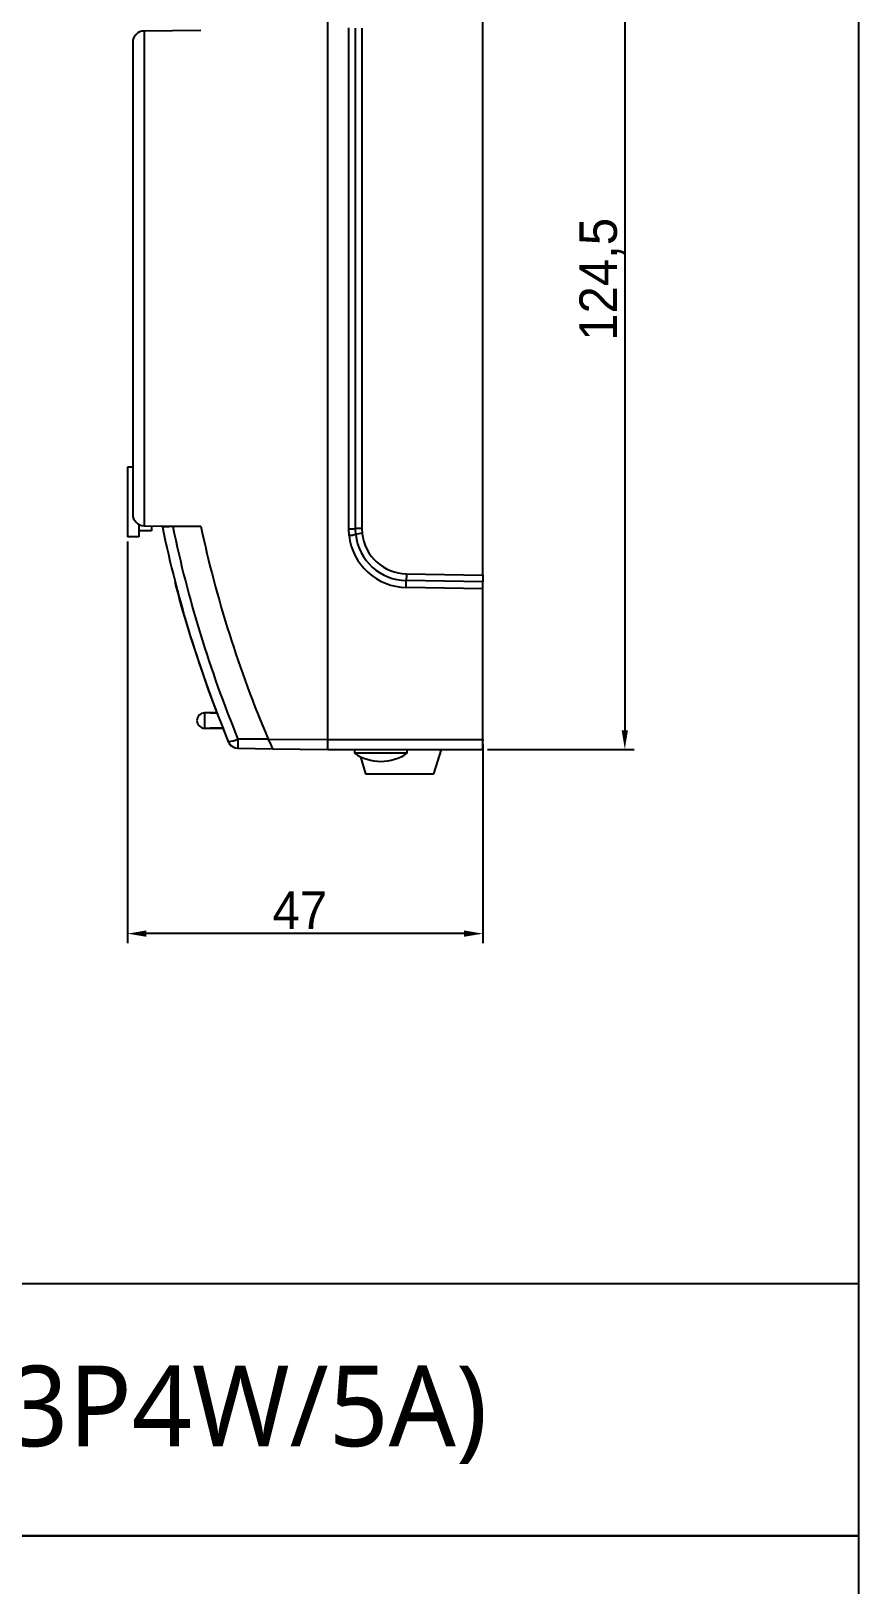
# Model space of a CAD drawing. Header units: millimetres. Extents: x 0 to 210250, y 0 to 148500.
# Drawn here: x 165718 to 173420, y 72173 to 86622 of the extents above; entities that cross this region are included whole.
import ezdxf
from ezdxf.enums import TextEntityAlignment as Align

# ---------------------------------------------------------------- set-up
doc = ezdxf.new("R2010")
doc.units = ezdxf.units.MM
doc.header["$LTSCALE"] = 600
doc.layers.add('원격검침', color=3, linetype='CONTINUOUS')
doc.styles.add('HY-18', font='malgun.ttf')
doc.styles.add('울릉도M', font='')
doc.styles.get('울릉도M').set_extended_font_data('HY울릉도L')

msp = doc.modelspace()

# ---------------------------------------------------------------- linework, layer by layer
at = {"layer": '원격검침', "color": 2}
for p, q in [((168479, 80034), (168479, 88612)), ((168479, 80034), (168479, 88612)), ((171242, 88527), (171242, 80119)), ((169922, 81564), (169922, 87082)), ((167297, 86627), (166769, 86622)), ((166769, 86622), (166769, 82023)), ((168674, 81992), (168674, 86653)), ((168735, 81995), (168735, 86650)), ((168795, 86648), (168795, 81998)), ((166664, 86517), (166664, 82129)), ((166664, 82567), (166615, 82567)), ((166615, 82567), (166615, 81920)), ((166720, 82036), (166720, 81920)), ((166720, 82033), (166727, 82033)), ((166840, 81976), (166720, 81976)), ((166769, 82023), (167297, 82019)), ((166840, 82022), (166840, 81976)), ((166941, 82012), (166939, 82012)), ((166952, 82012), (166941, 82012)), ((166974, 82013), (166952, 82012)), ((167003, 82013), (166974, 82013)), ((167036, 82014), (167003, 82013)), ((167036, 82014), (167297, 82019)), ((168677, 81932), (168674, 81992)), ((168738, 81942), (168735, 81995)), ((168795, 81998), (168798, 81951)), ((166720, 81920), (166615, 81920)), ((166615, 81876), (166615, 78141)), ((167061, 81488), (167059, 81499)), ((167059, 81499), (167061, 81488)), ((169922, 81500), (169209, 81513)), ((169210, 81576), (169922, 81564)), ((169922, 81564), (169922, 81500)), ((169922, 81436), (169922, 81500)), ((167069, 81458), (167061, 81488)), ((167061, 81488), (167069, 81458)), ((167082, 81408), (167069, 81458)), ((167069, 81458), (167082, 81408)), ((167100, 81342), (167082, 81408)), ((167082, 81408), (167100, 81342)), ((169922, 81436), (169209, 81449)), ((169922, 80034), (169922, 81436)), ((167122, 81263), (167100, 81342)), ((167100, 81342), (167122, 81263)), ((167148, 81172), (167122, 81263)), ((167122, 81263), (167126, 81248)), ((167176, 81078), (167148, 81172)), ((167206, 80978), (167176, 81078)), ((167368, 80495), (167206, 80978)), ((167450, 80281), (167368, 80495)), ((167332, 80281), (167332, 80140)), ((167451, 80281), (167332, 80281)), ((167384, 80281), (167451, 80281)), ((167332, 80140), (167505, 80140)), ((167505, 80140), (167384, 80140)), ((167551, 80021), (167505, 80140)), ((167553, 80015), (167553, 80016)), ((167553, 80014), (167553, 80015)), ((167553, 80015), (167553, 80015)), ((167553, 80014), (167553, 80014)), ((167553, 80014), (167553, 80014)), ((167563, 79998), (167553, 80014)), ((167559, 80002), (167560, 80001)), ((167925, 80038), (167642, 80039)), ((167643, 79953), (167964, 79947)), ((167932, 80022), (167925, 80038)), ((167925, 80038), (168479, 80034)), ((167964, 79947), (168479, 79943)), ((168479, 79998), (168479, 80034)), ((168479, 80034), (169922, 80034)), ((168479, 79943), (168479, 80034)), ((168479, 79969), (168479, 79998)), ((168479, 79950), (168479, 79969)), ((168479, 79943), (168479, 79950)), ((168479, 79943), (169922, 79943)), ((168726, 79943), (168726, 79908)), ((169218, 79908), (168726, 79908)), ((169218, 79908), (169218, 79943)), ((169464, 79714), (169535, 79943)), ((169922, 80034), (169922, 80021)), ((169922, 79943), (169922, 80034)), ((169922, 79990), (169922, 78141)), ((169966, 79943), (171330, 79943)), ((168782, 79874), (168831, 79714)), ((168831, 79714), (169464, 79714)), ((169746, 78229), (166791, 78229))]:
    msp.add_line(p, q, dxfattribs=at)
at = {"layer": '원격검침', "color": 1}
msp.add_line((154913, 74975, 0), (173420, 74975, 0), dxfattribs=at)
at = {"layer": '원격검침', "color": 3}
msp.add_line((173420, 72630, 0), (117899, 72630, 0), dxfattribs=at)
at = {"layer": '원격검침', "color": 3, "elevation": 0}
for points in [[(173420, 95473), (154913, 95473), (154913, 72630), (173420, 72630)], [(173420, 72630), (117899, 72630), (117899, 49786), (173420, 49786)]]:
    msp.add_lwpolyline(points, close=True, dxfattribs=at)
at = {"layer": '원격검침', "color": 2}
for centre, radius, start, end in [((166770, 86517), 106, 90.5002, 180), ((166770, 82129), 106, 180, 269.4997), ((177960, 84307), 11257, 191.7612, 202.4064), ((178024, 84305), 11224, 191.7784, 202.3381), ((177960, 84307), 10906, 192.1126, 203.0416), ((177960, 84307), 10906, 192.1126, 203.0417), ((168680, 82529), 536, 269.3436, 275.8283), ((169218, 81992), 544, 186.3305, 269.0075), ((168789, 81462), 536, 89.3416, 95.8303), ((168850, 81423), 531, 95.6406, 102.2207), ((169218, 81995), 483, 186.3657, 269.027), ((169217, 81998), 422, 186.3896, 269.0354), ((173892, 81485), 4683, 178.883, 179.6635), ((167332, 80210), 70.4, 89.9998, 180), ((167332, 80210), 70.4, 180, 270.0002), ((167552, 80201), 185, 270.1696, 299.0668), ((167707, 80082), 168, 203.4026, 208.3165), ((167559, 80002), 0.637, 11.8935, 45.5999), ((167598, 80019), 42.3, 209.414, 240.1878), ((167643, 80047), 93.8, 211.3825, 269.8666), ((167643, 80054), 98.9, 220.3112, 269.6827), ((170310, 80024), 2668, 179.6734, 181.4396), ((177978, 84315), 10925, 203.0421, 203.5617), ((168972, 80260), 429, 235.008, 304.992)]:
    msp.add_arc(centre, radius, start, end, dxfattribs=at)
for points, knots in [([(168677, 81932), (168684, 81933), (168698, 81935), (168720, 81938), (168731, 81940), (168738, 81942)], [0, 0, 0, 0, 0.280649, 0.561297, 1, 1, 1, 1]), ([(169209, 81449), (169209, 81455), (169209, 81469), (169209, 81493), (169209, 81505), (169209, 81513)], [0, 0, 0, 0, 0.28065, 0.561303, 1, 1, 1, 1])]:
    msp.add_open_spline(points, degree=3, knots=knots, dxfattribs=at)
for points in [[(171213, 80119), (171271, 80119), (171242, 79943)], [(166791, 78259), (166791, 78200), (166615, 78229)], [(169746, 78259), (169746, 78200), (169922, 78229)]]:
    msp.add_solid(points, dxfattribs=at)

# ---------------------------------------------------------------- texts
at = {"layer": '원격검침', "color": 2, "style": '울릉도M'}
msp.add_text('124,5', height=349.2, rotation=90, dxfattribs=at).set_placement((171169, 83742))
msp.add_text('47', height=349.2, dxfattribs=at).set_placement((167965, 78273))
at = {"layer": '원격검침', "color": 7, "style": 'HY-18'}
msp.add_text('전자식 전력량계(3P4W/5A)', height=750, dxfattribs=at).set_placement((164167, 73802, 0), align=Align.MIDDLE)

doc.saveas('drawing.dxf')
